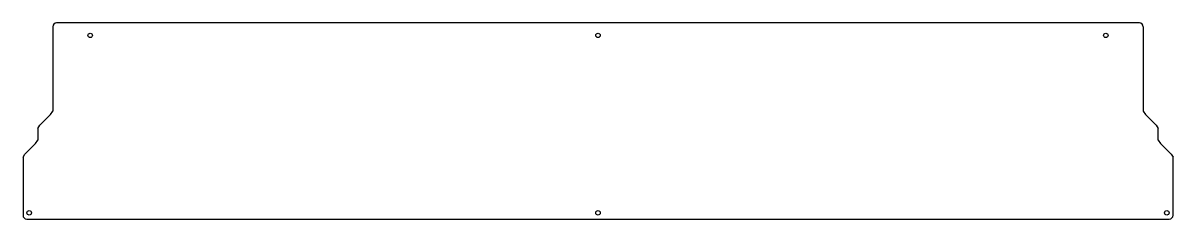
# Model space of a CAD drawing. Header units: millimetres. Extents: x -924 to 0, y -85 to 73.
import ezdxf

# ---------------------------------------------------------------- set-up
doc = ezdxf.new("R2010")
doc.units = ezdxf.units.MM

msp = doc.modelspace()

# ---------------------------------------------------------------- linework, layer by layer
at = {"color": 7, "linetype": 'Continuous', "lineweight": 25}
for p, q in [((-900, 70), (-900, 2)), ((-27, 73), (-897, 73)), ((-24, 70), (-24, 2)), ((-902, -0.63), (-900, 2)), ((-24, 2), (-22, -0.63)), ((-912, -11.76), (-910.5, -9.13)), ((-910.5, -9.13), (-902, -0.63)), ((-22, -0.63), (-13.5, -9.13)), ((-13.5, -9.13), (-12, -11.76)), ((-912, -11.76), (-912, -21.26)), ((-12, -21.26), (-12, -11.76)), ((-922.5, -32.39), (-914, -23.89)), ((-914, -23.89), (-912, -21.26)), ((-12, -21.26), (-10, -23.89)), ((-10, -23.89), (-1.5, -32.39)), ((-924, -35.02), (-922.5, -32.39)), ((-924, -35.02), (-924, -81.66)), ((-1.5, -32.39), (0, -35.02)), ((0, -81.66), (0, -35.02)), ((-921, -84.66), (-3, -84.66))]:
    msp.add_line(p, q, dxfattribs=at)
for centre in [(-870, 63), (-462, 63), (-54, 63), (-919, -79.66), (-462, -79.66), (-5, -79.66)]:
    msp.add_circle(centre, 1.8, dxfattribs=at)
for centre, start, end in [((-897, 70), 90, 180), ((-27, 70), 0, 90), ((-921, -81.66), 180, 270), ((-3, -81.66), 270, 0)]:
    msp.add_arc(centre, 3, start, end, dxfattribs=at)

doc.saveas('drawing.dxf')
